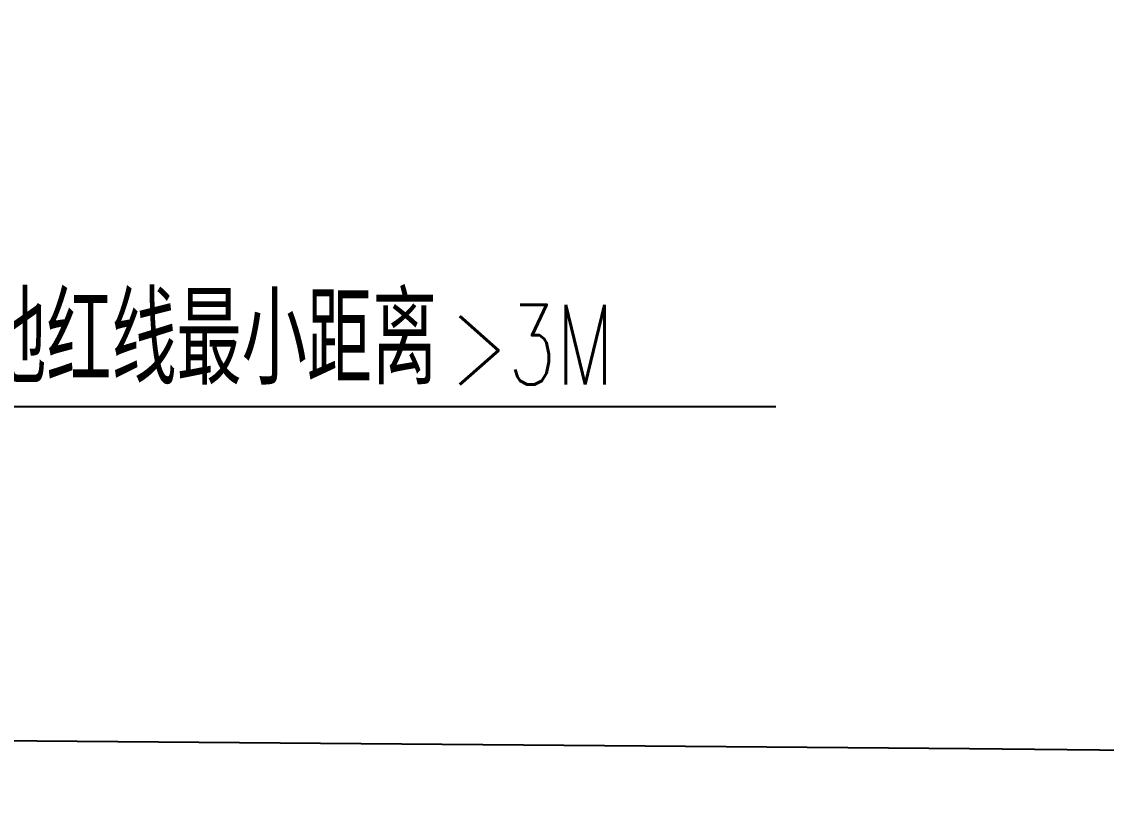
# Model space of a CAD drawing. Header units: metres. Extents: x 71066629 to 71645179, y 84793221 to 85208804.
# Drawn here: x 71352442 to 71372679, y 85003631 to 85018229 of the extents above; entities that cross this region are included whole.
import ezdxf

# ---------------------------------------------------------------- set-up
doc = ezdxf.new("R2010")
doc.units = ezdxf.units.M
doc.header["$LTSCALE"] = 1000
doc.linetypes.add('DASH', pattern=[0.35, 0.25, -0.1])
for name, color, linetype in [('DIM_SYMB', 3, 'Continuous'), ('G-SITE-BLUE', 5, 'Continuous'), ('G_N_GUIDES', 3, 'DASH')]:
    doc.layers.add(name, color=color, linetype=linetype)
doc.styles.add('_TCH_DIM', font='SIMPLEX', dxfattribs={"bigfont": 'GBCBIG'})

# ---------------------------------------------------------------- blocks, each defined once
blk = doc.blocks.new('A$C237376EB')
at = {"layer": 'G-SITE-BLUE', "linetype": 'Continuous'}
for p, q in [((689.5156607093086, 593.3815759885911), (792.8164006657171, 592.5187861967861)), ((792.8164006657171, 592.5187861967861), (891.6046496725612, 591.4797577983263))]:
    blk.add_line(p, q, dxfattribs=at)

msp = doc.modelspace()

# ---------------------------------------------------------------- linework, layer by layer
at = {"layer": 'DIM_SYMB'}
msp.add_lwpolyline([(71366513.48580007, 85011046.4212996), (71337668.93549185, 85011046.4212996), (71333854.29457803, 85021616.49587834)], dxfattribs=at)

# ---------------------------------------------------------------- block references
at = {"layer": 'G_N_GUIDES', "xscale": 1000, "yscale": 1000, "zscale": 1000}
msp.add_blockref('A$C237376EB', (70577308.67682125, 84412150.79480837), dxfattribs=at)

# ---------------------------------------------------------------- texts
at = {"layer": 'DIM_SYMB', "color": 7, "style": '_TCH_DIM'}
msp.add_text('多层建筑后退城市公共绿地红线最小距离', height=1687.943262411348, dxfattribs=at).set_placement((71338317.94537954, 85011460.70563188))
at = {"layer": 'DIM_SYMB', "color": 7, "style": '_TCH_DIM', "width": 0.7058823529411765}
msp.add_text('>3M', height=1487.5, dxfattribs=at).set_placement((71360434.96665613, 85011460.70563188))

doc.saveas('drawing.dxf')
